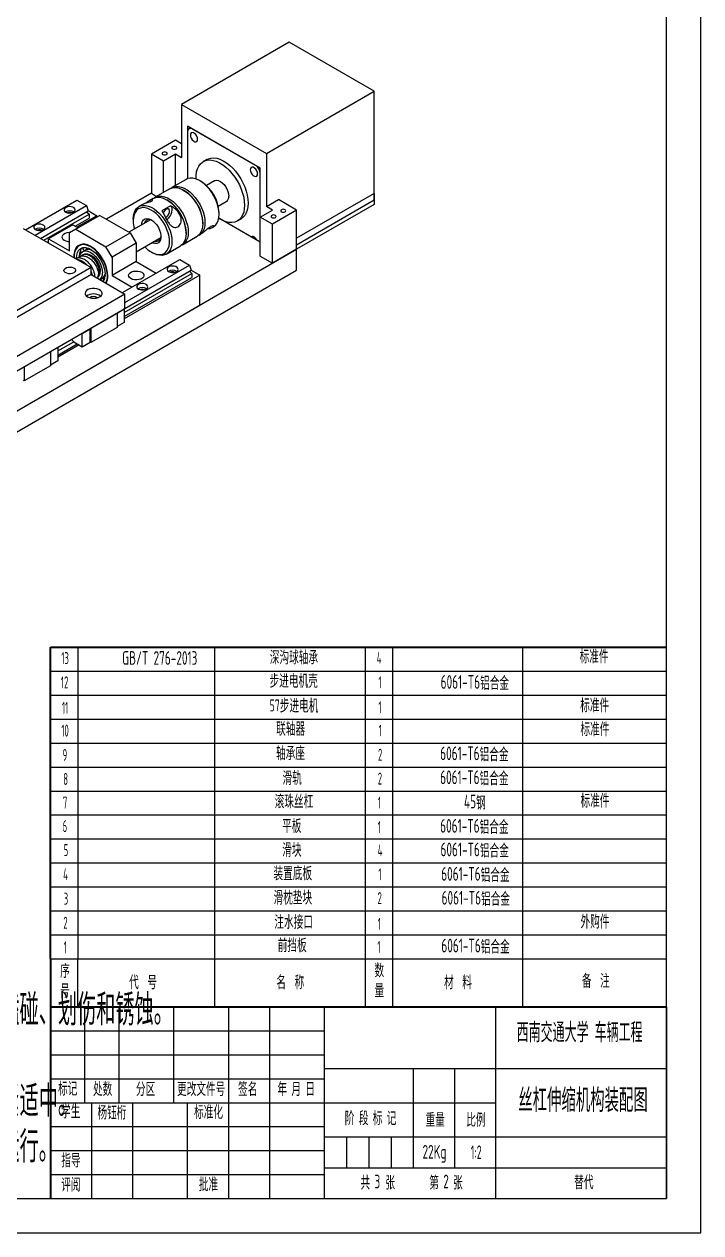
# Model space of a CAD drawing. Header units: millimetres. Extents: x 0 to 2384, y 0 to 647.
# Drawn here: x 643.3 to 841, y 0 to 352.9 of the extents above; entities that cross this region are included whole.
import ezdxf

# ---------------------------------------------------------------- set-up
doc = ezdxf.new("R2010")
doc.units = ezdxf.units.MM
for name, color, linetype in [('10', 7, 'Continuous'), ('5', 7, 'Continuous'), ('9', 7, 'Continuous'), ('SLD-0', 7, 'Continuous')]:
    doc.layers.add(name, color=color, linetype=linetype)
doc.styles.add('SLDTEXTSTYLE0', font='TXT', dxfattribs={"width": 0.7, "bigfont": 'bigfont'})
doc.styles.add('SLDTEXTSTYLE1', font='TXT', dxfattribs={"width": 0.633333, "bigfont": 'bigfont'})
doc.styles.add('SLDTEXTSTYLE2', font='TXT', dxfattribs={"width": 0.7})
doc.styles.add('SLDTEXTSTYLE3', font='TXT', dxfattribs={"width": 0.616667})

# ---------------------------------------------------------------- blocks, each defined once
blk = doc.blocks.new('SW_NOTE_0')
at = {"layer": '10', "color": 0, "insert": (0, -17.75), "char_height": 8, "width": 278.8511, "attachment_point": 1, "style": 'SLDTEXTSTYLE0'}
blk.add_mtext('{\\fHYSWLongFangSong|b0|i0|c134|p2;技术要求\\P1.装配前应清理各零部件表面毛刺、铁屑及油污，各配合面不得有磕碰、划伤和锈蚀。\\P2.运动部位加注锂基润滑脂，长期使用定期维护保养。\\P3.滑轨与滑块装配后应运动灵活，导轨平行度应满足要求，滑块预紧适中。\\P4.装配完成后应进行空载伸缩试验，机构应能在全行程范围内平稳运行。}', dxfattribs=at)
blk = doc.blocks.new('SW_TABLEANNOTATION_0')
at = {"lineweight": 40}
for p, q in [((197.81, 0.55), (197.81, 7.55)), ((197.81, 7.55), (377.81, 7.55)), ((335.81, 7.55), (345.81, 7.55)), ((197.81, -6.45), (197.81, 0.55)), ((197.81, -13.45), (197.81, -6.45)), ((197.81, -20.45), (197.81, -13.45)), ((197.81, -27.45), (197.81, -20.45)), ((197.81, -34.45), (197.81, -27.45)), ((197.81, -41.45), (197.81, -34.45)), ((197.81, -48.45), (197.81, -41.45)), ((197.81, -55.45), (197.81, -48.45)), ((197.81, -62.45), (197.81, -55.45)), ((197.81, -69.45), (197.81, -62.45)), ((197.81, -76.45), (197.81, -69.45)), ((197.81, -83.45), (197.81, -76.45)), ((197.81, -83.45), (197.81, -97.45))]:
    blk.add_line(p, q, dxfattribs=at)
for p, q in [((205.81, 7.55), (205.81, 0.55)), ((245.81, 0.55), (245.81, 7.55)), ((289.81, 0.55), (289.81, 7.55)), ((297.81, 0.55), (297.81, 7.55)), ((335.81, 0.55), (335.81, 7.55)), ((377.81, 0.55), (377.81, 7.55)), ((197.81, 0.55), (377.81, 0.55)), ((205.81, 0.55), (205.81, -6.45)), ((245.81, -6.45), (245.81, 0.55)), ((289.81, -6.45), (289.81, 0.55)), ((297.81, -6.45), (297.81, 0.55)), ((335.81, -6.45), (335.81, 0.55)), ((335.81, 0.55), (345.81, 0.55)), ((377.81, -6.45), (377.81, 0.55)), ((197.81, -6.45), (377.81, -6.45)), ((205.81, -6.45), (205.81, -13.45)), ((245.81, -13.45), (245.81, -6.45)), ((289.81, -13.45), (289.81, -6.45)), ((297.81, -13.45), (297.81, -6.45)), ((335.81, -13.45), (335.81, -6.45)), ((335.81, -6.45), (345.81, -6.45)), ((377.81, -13.45), (377.81, -6.45)), ((197.81, -13.45), (377.81, -13.45)), ((205.81, -13.45), (205.81, -20.45)), ((245.81, -20.45), (245.81, -13.45)), ((289.81, -20.45), (289.81, -13.45)), ((297.81, -20.45), (297.81, -13.45)), ((335.81, -20.45), (335.81, -13.45)), ((335.81, -13.45), (345.81, -13.45)), ((377.81, -20.45), (377.81, -13.45)), ((197.81, -20.45), (377.81, -20.45)), ((205.81, -20.45), (205.81, -27.45)), ((245.81, -27.45), (245.81, -20.45)), ((289.81, -27.45), (289.81, -20.45)), ((297.81, -27.45), (297.81, -20.45)), ((335.81, -27.45), (335.81, -20.45)), ((335.81, -20.45), (345.81, -20.45)), ((377.81, -27.45), (377.81, -20.45)), ((197.81, -27.45), (377.81, -27.45)), ((205.81, -27.45), (205.81, -34.45)), ((245.81, -34.45), (245.81, -27.45)), ((289.81, -34.45), (289.81, -27.45)), ((297.81, -34.45), (297.81, -27.45)), ((335.81, -34.45), (335.81, -27.45)), ((335.81, -27.45), (345.81, -27.45)), ((377.81, -34.45), (377.81, -27.45)), ((197.81, -34.45), (377.81, -34.45)), ((205.81, -34.45), (205.81, -41.45)), ((245.81, -41.45), (245.81, -34.45)), ((289.81, -41.45), (289.81, -34.45)), ((297.81, -41.45), (297.81, -34.45)), ((335.81, -41.45), (335.81, -34.45)), ((335.81, -34.45), (345.81, -34.45)), ((377.81, -41.45), (377.81, -34.45)), ((197.81, -41.45), (377.81, -41.45)), ((205.81, -41.45), (205.81, -48.45)), ((245.81, -48.45), (245.81, -41.45)), ((289.81, -48.45), (289.81, -41.45)), ((297.81, -48.45), (297.81, -41.45)), ((335.81, -48.45), (335.81, -41.45)), ((335.81, -41.45), (345.81, -41.45)), ((377.81, -48.45), (377.81, -41.45)), ((197.81, -48.45), (377.81, -48.45)), ((205.81, -48.45), (205.81, -55.45)), ((245.81, -55.45), (245.81, -48.45)), ((289.81, -55.45), (289.81, -48.45)), ((297.81, -55.45), (297.81, -48.45)), ((335.81, -55.45), (335.81, -48.45)), ((335.81, -48.45), (345.81, -48.45)), ((377.81, -55.45), (377.81, -48.45)), ((197.81, -55.45), (377.81, -55.45)), ((205.81, -55.45), (205.81, -62.45)), ((245.81, -62.45), (245.81, -55.45)), ((289.81, -62.45), (289.81, -55.45)), ((297.81, -62.45), (297.81, -55.45)), ((335.81, -62.45), (335.81, -55.45)), ((335.81, -55.45), (345.81, -55.45)), ((377.81, -62.45), (377.81, -55.45)), ((197.81, -62.45), (377.81, -62.45)), ((205.81, -62.45), (205.81, -69.45)), ((245.81, -69.45), (245.81, -62.45)), ((289.81, -69.45), (289.81, -62.45)), ((297.81, -69.45), (297.81, -62.45)), ((335.81, -69.45), (335.81, -62.45)), ((335.81, -62.45), (345.81, -62.45)), ((377.81, -69.45), (377.81, -62.45)), ((197.81, -69.45), (377.81, -69.45)), ((205.81, -69.45), (205.81, -76.45)), ((245.81, -76.45), (245.81, -69.45)), ((289.81, -76.45), (289.81, -69.45)), ((297.81, -76.45), (297.81, -69.45)), ((335.81, -76.45), (335.81, -69.45)), ((335.81, -69.45), (345.81, -69.45)), ((377.81, -76.45), (377.81, -69.45)), ((197.81, -76.45), (377.81, -76.45)), ((205.81, -76.45), (205.81, -83.45)), ((245.81, -83.45), (245.81, -76.45)), ((289.81, -83.45), (289.81, -76.45)), ((297.81, -83.45), (297.81, -76.45)), ((335.81, -83.45), (335.81, -76.45)), ((335.81, -76.45), (345.81, -76.45)), ((377.81, -83.45), (377.81, -76.45)), ((205.81, -97.45), (205.81, -83.45)), ((245.81, -97.45), (245.81, -83.45)), ((289.81, -97.45), (289.81, -83.45)), ((297.81, -97.45), (297.81, -83.45)), ((335.81, -97.45), (335.81, -83.45)), ((335.81, -83.45), (345.81, -83.45)), ((377.81, -97.45), (377.81, -83.45)), ((335.81, -97.45), (335.81, -90.45)), ((197.81, -97.45), (205.81, -97.45)), ((205.81, -97.45), (245.81, -97.45)), ((245.81, -97.45), (289.81, -97.45)), ((289.81, -97.45), (297.81, -97.45)), ((297.81, -97.45), (335.81, -97.45)), ((335.81, -97.45), (357.81, -97.45)), ((357.81, -97.45), (377.81, -97.45))]:
    blk.add_line(p, q)
at = {"layer": '10', "color": 0, "lineweight": 40}
for p, q in [((197.81, 7.55), (223.63, 7.55)), ((223.63, 7.55), (304.79, 7.55)), ((304.79, 7.55), (335.81, 7.55)), ((345.81, 7.55), (352.2, 7.55))]:
    blk.add_line(p, q, dxfattribs=at)
at = {"layer": '10', "color": 0}
for p, q in [((352.2, 7.55), (377.81, 7.55)), ((197.81, 0.55), (223.63, 0.55)), ((223.63, 0.55), (304.79, 0.55)), ((304.79, 0.55), (335.81, 0.55)), ((345.81, 0.55), (352.2, 0.55)), ((352.2, 0.55), (377.81, 0.55)), ((197.81, -6.45), (223.63, -6.45)), ((223.63, -6.45), (304.79, -6.45)), ((304.79, -6.45), (335.81, -6.45)), ((345.81, -6.45), (352.2, -6.45)), ((352.2, -6.45), (377.81, -6.45)), ((197.81, -13.45), (223.63, -13.45)), ((223.63, -13.45), (304.79, -13.45)), ((304.79, -13.45), (335.81, -13.45)), ((345.81, -13.45), (352.2, -13.45)), ((352.2, -13.45), (377.81, -13.45)), ((197.81, -20.45), (223.63, -20.45)), ((223.63, -20.45), (304.79, -20.45)), ((304.79, -20.45), (335.81, -20.45)), ((345.81, -20.45), (352.2, -20.45)), ((352.2, -20.45), (377.81, -20.45)), ((197.81, -27.45), (223.63, -27.45)), ((223.63, -27.45), (304.79, -27.45)), ((304.79, -27.45), (335.81, -27.45)), ((345.81, -27.45), (352.2, -27.45)), ((352.2, -27.45), (377.81, -27.45)), ((197.81, -34.45), (223.63, -34.45)), ((223.63, -34.45), (304.79, -34.45)), ((304.79, -34.45), (335.81, -34.45)), ((345.81, -34.45), (352.2, -34.45)), ((352.2, -34.45), (377.81, -34.45)), ((197.81, -41.45), (223.63, -41.45)), ((223.63, -41.45), (304.79, -41.45)), ((304.79, -41.45), (335.81, -41.45)), ((345.81, -41.45), (352.2, -41.45)), ((352.2, -41.45), (377.81, -41.45)), ((197.81, -48.45), (223.63, -48.45)), ((223.63, -48.45), (304.79, -48.45)), ((304.79, -48.45), (335.81, -48.45)), ((345.81, -48.45), (352.2, -48.45)), ((352.2, -48.45), (377.81, -48.45)), ((197.81, -55.45), (223.63, -55.45)), ((223.63, -55.45), (304.79, -55.45)), ((304.79, -55.45), (335.81, -55.45)), ((345.81, -55.45), (352.2, -55.45)), ((352.2, -55.45), (377.81, -55.45)), ((197.81, -62.45), (223.63, -62.45)), ((223.63, -62.45), (304.79, -62.45)), ((304.79, -62.45), (335.81, -62.45)), ((345.81, -62.45), (352.2, -62.45)), ((352.2, -62.45), (377.81, -62.45)), ((197.81, -69.45), (223.63, -69.45)), ((223.63, -69.45), (304.79, -69.45)), ((304.79, -69.45), (335.81, -69.45)), ((345.81, -69.45), (352.2, -69.45)), ((352.2, -69.45), (377.81, -69.45)), ((197.81, -76.45), (223.63, -76.45)), ((223.63, -76.45), (304.79, -76.45)), ((304.79, -76.45), (335.81, -76.45)), ((345.81, -76.45), (352.2, -76.45)), ((352.2, -76.45), (377.81, -76.45)), ((197.81, -83.45), (223.63, -83.45)), ((223.63, -83.45), (304.79, -83.45)), ((304.79, -83.45), (335.81, -83.45)), ((345.81, -83.45), (352.2, -83.45)), ((352.2, -83.45), (377.81, -83.45))]:
    blk.add_line(p, q, dxfattribs=at)
at = {"layer": '10', "color": 0, "char_height": 3.5, "attachment_point": 1}
for s, insert, style in [('{\\fHYSWLongFangSong|b0|i0|c134|p2;标准件}', (352.4, 6.66), 'SLDTEXTSTYLE0'), ('{\\Fgbenor|c134;13}', (200.99, 6.1), 'SLDTEXTSTYLE3'), ('\\pxi-2,l3,t3;{\\Fgbenor|c134;\\H1.14286x;GB/T 276-2013}', (215.27, 6.39), 'SLDTEXTSTYLE0'), ('{\\fHYSWLongFangSong|b0|i0|c134|p2;深沟球轴承}', (261.9, 6.38), 'SLDTEXTSTYLE2'), ('{\\fHYSWLongFangSong|b0|i0|c134|p2;步进电机壳}', (261.83, -0.47), 'SLDTEXTSTYLE0'), ('{\\Fgbenor|c134;12}', (200.88, -0.98), 'SLDTEXTSTYLE3'), ('{\\Fgbenor|c134;1}', (293.64, -0.97), 'SLDTEXTSTYLE3'), ('\\pxi-2,l3,t3;{\\Fgbenor|c134;\\H1.14286x;6061-T6\\fHYSWLongFangSong|b0|i0|c134|p2;\\H0.875x;铝合金}', (308.31, -0.61), 'SLDTEXTSTYLE0'), ('{\\Fgbenor|c134;11}', (201.18, -8.44), 'SLDTEXTSTYLE3'), ('{\\Fgbenor|c134;57\\fHYSWLongFangSong|b0|i0|c134|p2;步进电机}', (261.83, -7.72), 'SLDTEXTSTYLE0'), ('{\\Fgbenor|c134;1}', (293.63, -8.26), 'SLDTEXTSTYLE3'), ('{\\fHYSWLongFangSong|b0|i0|c134|p2;标准件}', (352.57, -7.58), 'SLDTEXTSTYLE0'), ('{\\fHYSWLongFangSong|b0|i0|c134|p2;联轴器}', (263.76, -14.45), 'SLDTEXTSTYLE0'), ('{\\fHYSWLongFangSong|b0|i0|c134|p2;标准件}', (352.65, -14.56), 'SLDTEXTSTYLE0'), ('{\\Fgbenor|c134;10}', (201, -15.07), 'SLDTEXTSTYLE3'), ('{\\Fgbenor|c134;1}', (293.69, -15.04), 'SLDTEXTSTYLE3'), ('{\\fHYSWLongFangSong|b0|i0|c134|p2;轴承座}', (263.72, -21.58), 'SLDTEXTSTYLE0'), ('{\\Fgbenor|c134;9}', (201.36, -22.17), 'SLDTEXTSTYLE3'), ('\\pxi-2,l3,t3;{\\Fgbenor|c134;\\H1.14286x;6061-T6\\fHYSWLongFangSong|b0|i0|c134|p2;\\H0.875x;铝合金}', (308.17, -21.45), 'SLDTEXTSTYLE0'), ('{\\fHYSWLongFangSong|b0|i0|c134|p2;滑轨}', (265.61, -28.83), 'SLDTEXTSTYLE0'), ('{\\Fgbenor|c134;2}', (293.43, -29.06), 'SLDTEXTSTYLE3'), ('\\pxi-2,l3,t3;{\\Fgbenor|c134;\\H1.14286x;6061-T6\\fHYSWLongFangSong|b0|i0|c134|p2;\\H0.875x;铝合金}', (308.16, -28.45), 'SLDTEXTSTYLE0'), ('{\\fHYSWLongFangSong|b0|i0|c134|p2;滚珠丝杠}', (263.33, -35.68), 'SLDTEXTSTYLE0'), ('{\\fHYSWLongFangSong|b0|i0|c134|p2;标准件}', (352.67, -35.43), 'SLDTEXTSTYLE0'), ('{\\Fgbenor|c134;7}', (201.47, -36.09), 'SLDTEXTSTYLE3'), ('\\pxi-2,l3,t3;{\\Fgbenor|c134;\\H1.14286x;45\\fHYSWLongFangSong|b0|i0|c134|p2;\\H0.875x;钢}', (315.12, -35.52), 'SLDTEXTSTYLE0'), ('{\\fHYSWLongFangSong|b0|i0|c134|p2;平板}', (265.5, -42.8), 'SLDTEXTSTYLE0'), ('{\\Fgbenor|c134;6}', (201.37, -42.94), 'SLDTEXTSTYLE3'), ('{\\Fgbenor|c134;1}', (293.41, -43.28), 'SLDTEXTSTYLE3'), ('\\pxi-2,l3,t3;{\\Fgbenor|c134;\\H1.14286x;6061-T6\\fHYSWLongFangSong|b0|i0|c134|p2;\\H0.875x;铝合金}', (308.17, -42.62), 'SLDTEXTSTYLE0'), ('{\\fHYSWLongFangSong|b0|i0|c134|p2;滑块}', (265.54, -49.8), 'SLDTEXTSTYLE0'), ('{\\Fgbenor|c134;5}', (201.68, -49.96), 'SLDTEXTSTYLE3'), ('{\\Fgbenor|c134;4}', (293.42, -50.03), 'SLDTEXTSTYLE3'), ('\\pxi-2,l3,t3;{\\Fgbenor|c134;\\H1.14286x;6061-T6\\fHYSWLongFangSong|b0|i0|c134|p2;\\H0.875x;铝合金}', (308.26, -49.52), 'SLDTEXTSTYLE0'), ('{\\fHYSWLongFangSong|b0|i0|c134|p2;装置底板}', (262.99, -56.66), 'SLDTEXTSTYLE0'), ('{\\Fgbenor|c134;4}', (201.55, -56.97), 'SLDTEXTSTYLE3'), ('{\\Fgbenor|c134;1}', (293.59, -57.02), 'SLDTEXTSTYLE3'), ('\\pxi-2,l3,t3;{\\Fgbenor|c134;\\H1.14286x;6061-T6\\fHYSWLongFangSong|b0|i0|c134|p2;\\H0.875x;铝合金}', (308.47, -56.64), 'SLDTEXTSTYLE0'), ('{\\fHYSWLongFangSong|b0|i0|c134|p2;滑枕垫块}', (263.01, -63.73), 'SLDTEXTSTYLE0'), ('{\\Fgbenor|c134;3}', (201.71, -64.14), 'SLDTEXTSTYLE3'), ('\\pxi-2,l3,t3;{\\Fgbenor|c134;\\H1.14286x;6061-T6\\fHYSWLongFangSong|b0|i0|c134|p2;\\H0.875x;铝合金}', (308.58, -63.62), 'SLDTEXTSTYLE0'), ('{\\fHYSWLongFangSong|b0|i0|c134|p2;注水接口}', (263.24, -70.85), 'SLDTEXTSTYLE0'), ('{\\fHYSWLongFangSong|b0|i0|c134|p2;外购件}', (352.67, -70.73), 'SLDTEXTSTYLE0'), ('{\\Fgbenor|c134;2}', (201.59, -71.18), 'SLDTEXTSTYLE3'), ('{\\fHYSWLongFangSong|b0|i0|c134|p2;前挡板}', (264.21, -77.64), 'SLDTEXTSTYLE0'), ('\\pxi-2,l3,t3;{\\Fgbenor|c134;\\H1.14286x;6061-T6\\fHYSWLongFangSong|b0|i0|c134|p2;\\H0.875x;铝合金}', (308.51, -77.57), 'SLDTEXTSTYLE0'), ('{\\Fgbenor|c134;1}', (201.69, -78.36), 'SLDTEXTSTYLE3'), ('{\\fHYSWLongFangSong|b0|i0|c134|p2;序\\P号}', (200.67, -85.13), 'SLDTEXTSTYLE0'), ('{\\fHYSWLongFangSong|b0|i0|c134|p2;数\\P量}', (292.48, -85), 'SLDTEXTSTYLE0'), ('{\\fHYSWLongFangSong|b0|i0|c134|p2;代  号}', (220.81, -88.45), 'SLDTEXTSTYLE0'), ('{\\fHYSWLongFangSong|b0|i0|c134|p2;名  称}', (263.81, -88.45), 'SLDTEXTSTYLE0'), ('{\\fHYSWLongFangSong|b0|i0|c134|p2;材  料}', (312.81, -88.45), 'SLDTEXTSTYLE0'), ('{\\fHYSWLongFangSong|b0|i0|c134|p2;备  注}', (353.06, -88.05), 'SLDTEXTSTYLE0')]:
    blk.add_mtext(s, dxfattribs=dict(at, insert=insert, style=style))
at = {"layer": '10', "color": 0, "char_height": 3.5, "attachment_point": 1, "style": 'SLDTEXTSTYLE3'}
for s, insert, width in [('{\\Fgbenor|c134;4}', (293.13, 6.17), 1.6333), ('{\\Fgbenor|c134;2}', (293.51, -22.13), 0.3597), ('{\\Fgbenor|c134;8}', (201.57, -29.19), 1.6333), ('{\\Fgbenor|c134;1}', (293.47, -36.09), 0.8167), ('{\\Fgbenor|c134;2}', (293.37, -63.97), 1.0401), ('{\\Fgbenor|c134;1}', (293.42, -71.52), 1.9221), ('{\\Fgbenor|c134;1}', (293.31, -78.26), 0.8993)]:
    blk.add_mtext(s, dxfattribs=dict(at, insert=insert, width=width))

msp = doc.modelspace()

# ---------------------------------------------------------------- linework, layer by layer
at = {"color": 7, "linetype": 'Continuous', "lineweight": 30}
for p, q in [((720.7965, 347.5966), (689.3303, 329.4315)), ((745.5453, 333.3094), (720.7965, 347.5966)), ((714.079, 315.1444), (745.5453, 333.3094)), ((745.5453, 301.4643), (745.5453, 333.3094)), ((689.3303, 329.4315), (689.3303, 313.9172)), ((689.3303, 329.4315), (714.079, 315.1444)), ((712.3113, 310.8573), (691.0981, 323.1035)), ((691.0981, 323.1035), (691.0981, 307.7906)), ((691.0981, 321.4704), (691.0981, 307.7906)), ((691.9266, 322.6252), (691.5124, 322.3861)), ((710.8971, 311.6738), (692.5123, 322.2871)), ((687.5625, 319.0198), (680.4915, 314.9377)), ((689.3303, 317.9993), (687.5625, 319.0198)), ((684.027, 312.8967), (680.4915, 314.9377)), ((680.4915, 314.9377), (680.4915, 303.5062)), ((687.5625, 314.9377), (684.027, 312.8967)), ((687.5625, 305.8056), (687.5625, 314.9377)), ((689.3303, 313.9172), (687.5625, 314.9377)), ((714.079, 315.1444), (714.079, 299.6301)), ((684.027, 303.7645), (684.027, 312.8967)), ((696.7051, 313.3928), (695.6444, 312.7805)), ((712.3113, 296.5685), (712.3113, 310.8573)), ((690.6339, 307.5786), (686.4917, 305.1874)), ((694.988, 306.9779), (694.6345, 307.1821)), ((698.8941, 307.1512), (696.5542, 305.8003)), ((712.3113, 296.5685), (712.3113, 309.2243)), ((680.4915, 303.5062), (667.4125, 295.9558)), ((680.4915, 303.5062), (682.0354, 302.6148)), ((685.8751, 304.8315), (681.6041, 302.3658)), ((690.1839, 304.2569), (689.8757, 304.4349)), ((745.5453, 303.5057), (722.9179, 290.4432)), ((745.5453, 303.5057), (745.5453, 300.2395)), ((643.7365, 292.8759), (658.7479, 301.5418)), ((658.7479, 301.5418), (661.5764, 299.909)), ((678.1082, 300.3477), (676.8453, 299.6187)), ((680.9876, 302.0099), (680.0219, 301.4525)), ((685.2964, 301.4354), (684.9882, 301.6133)), ((700.0539, 299.738), (702.3939, 301.0888)), ((714.079, 299.6301), (717.6146, 301.6711)), ((722.9179, 298.6096), (717.6146, 301.6711)), ((745.5453, 301.4643), (722.9179, 288.4018)), ((745.5453, 300.2395), (722.9179, 287.177)), ((646.5649, 291.2431), (661.5764, 299.909)), ((648.0853, 290.3653), (662.036, 298.4189)), ((649.0401, 289.8142), (662.2835, 297.4594)), ((665.4654, 297.0798), (658.3944, 292.9978)), ((664.5816, 296.9763), (658.7481, 293.6088)), ((661.5675, 298.1484), (662.2835, 297.4594)), ((661.5764, 299.909), (662.036, 298.4189)), ((662.0258, 298.4517), (664.5816, 296.9763)), ((662.2835, 297.4594), (662.2835, 296.262)), ((664.5816, 296.5695), (664.5816, 296.9763)), ((665.4654, 297.0798), (674.3043, 291.9772)), ((686.09, 299.8823), (683.5762, 298.4311)), ((700.2904, 297.3846), (700.2904, 297.7928)), ((712.3113, 296.5685), (715.8468, 298.6096)), ((715.8468, 294.5275), (712.3113, 296.5685)), ((712.3113, 285.137), (712.3113, 296.5685)), ((715.8468, 298.6096), (714.079, 299.6301)), ((722.9179, 298.6096), (715.8468, 294.5275)), ((722.9179, 287.178), (722.9179, 298.6096)), ((643.0675, 293.2621), (662.8665, 281.8323)), ((657.5105, 294.3232), (650.4394, 290.2412)), ((658.3944, 292.9978), (656.6266, 291.9769)), ((657.5105, 294.3232), (659.1004, 293.4054)), ((658.2178, 293.9149), (662.2835, 296.262)), ((658.3944, 292.9978), (667.2332, 287.8952)), ((680.2466, 295.8088), (673.9568, 292.1778)), ((675.1882, 295.9559), (675.1882, 295.5477)), ((695.5317, 294.6374), (695.5317, 294.9933)), ((698.3729, 293.5716), (698.6333, 293.7219)), ((712.3113, 289.219), (700.1899, 296.2165)), ((705.6436, 295.4595), (706.7043, 296.0718)), ((715.8468, 283.096), (715.8468, 294.5275)), ((650.0772, 289.2154), (650.4394, 289.4245)), ((650.4394, 289.0064), (650.4394, 290.2412)), ((650.4394, 290.2412), (656.6266, 286.6694)), ((656.6266, 286.6694), (656.6266, 291.9769)), ((667.2332, 287.8952), (674.3043, 291.9772)), ((674.3043, 291.9772), (676.072, 288.9154)), ((676.072, 286.4709), (683.2464, 290.6125)), ((689.6035, 288.5091), (693.8745, 290.9747)), ((690.6441, 291.8159), (690.6441, 292.1718)), ((694.491, 291.3306), (694.8786, 291.5543)), ((549.6767, 187.168), (722.9179, 287.178)), ((659.8237, 286.958), (659.7701, 286.8478)), ((661.2113, 286.9369), (660.3973, 286.467)), ((661.9483, 287.1577), (662.0544, 287.1628)), ((662.497, 287.1281), (662.6556, 287.2001)), ((669.001, 284.8333), (667.2332, 287.8952)), ((676.072, 288.9154), (669.001, 284.8333)), ((676.072, 288.9154), (676.072, 283.6079)), ((680.4906, 286.3626), (680.8441, 286.1585)), ((684.8447, 285.7619), (688.9869, 288.1532)), ((722.9179, 287.178), (715.8468, 283.096)), ((722.9179, 281.0539), (722.9179, 287.178)), ((659.5247, 285.001), (658.4644, 284.3889)), ((659.4532, 285.4854), (659.5168, 285.2241)), ((659.4644, 285.6302), (659.4533, 285.4829)), ((660.4604, 285.5412), (660.232, 285.4093)), ((660.9692, 285.7132), (661.2079, 285.797)), ((662.5451, 285.59), (662.2833, 285.4389)), ((662.8142, 285.1387), (662.4607, 285.3429)), ((669.001, 284.8333), (669.001, 279.5258)), ((676.072, 283.6079), (669.001, 279.5258)), ((672.0204, 274.5065), (688.8, 284.1931)), ((672.766, 271.6713), (691.6284, 282.5603)), ((676.072, 283.6079), (681.9291, 280.2267)), ((688.8, 284.1931), (691.6284, 282.5603)), ((691.6284, 282.5603), (692.088, 281.0702)), ((712.3113, 285.137), (715.8468, 283.096)), ((662.8665, 281.8323), (541.9615, 212.0354)), ((662.8665, 279.791), (541.9615, 209.994)), ((549.6767, 181.0439), (722.9179, 281.0539)), ((631.1528, 261.483), (662.8665, 279.791)), ((662.8665, 279.791), (662.8665, 281.8323)), ((662.8665, 279.791), (672.766, 274.0761)), ((664.6612, 278.755), (664.8324, 278.9287)), ((664.8324, 278.9287), (664.7224, 278.8652)), ((665.2001, 280.1946), (665.5448, 280.3937)), ((665.2887, 280.7869), (665.2887, 280.8524)), ((666.5215, 278.9805), (666.4555, 278.902)), ((666.9552, 279.929), (666.9255, 279.811)), ((669.001, 279.5258), (674.858, 276.1446)), ((672.5892, 268.7115), (692.3355, 280.1108)), ((694.6336, 279.6276), (672.5892, 266.9017)), ((672.5892, 267.514), (692.3355, 278.9133)), ((672.766, 269.9158), (692.088, 281.0702)), ((691.6195, 280.7997), (692.3355, 280.1108)), ((692.0779, 281.103), (694.6336, 279.6276)), ((692.3355, 280.1108), (692.3355, 278.9133)), ((694.6336, 270.8498), (694.6336, 279.6276)), ((665.5172, 278.2608), (666.0442, 278.5651)), ((672.766, 274.0761), (641.0523, 255.7682)), ((672.766, 269.7893), (672.766, 274.0761)), ((553.2122, 189.209), (694.6336, 270.8498)), ((672.766, 269.7893), (641.0523, 251.4813)), ((670.4679, 268.4626), (662.7958, 264.0336)), ((672.5892, 269.6872), (670.4679, 268.4626)), ((670.4679, 268.4626), (670.4679, 264.3799)), ((672.5892, 269.6872), (672.5892, 265.8086)), ((672.5892, 269.6872), (672.5892, 269.6872)), ((672.5892, 265.8086), (670.4679, 264.584)), ((660.3209, 262.6049), (662.619, 263.9315)), ((660.3209, 262.6049), (660.3209, 262.6049)), ((660.3209, 258.7263), (660.3209, 262.6049)), ((662.619, 263.9315), (662.619, 263.9316)), ((662.619, 260.053), (662.619, 263.9315)), ((670.4679, 264.3799), (662.7958, 259.9509)), ((662.7958, 264.0336), (662.7958, 259.9509)), ((653.1438, 258.4616), (651.0225, 257.237)), ((653.1438, 257.4859), (657.8165, 260.1834)), ((653.1438, 256.2884), (658.8439, 259.579)), ((659.3742, 259.2728), (653.1438, 255.6761)), ((653.1438, 258.4616), (653.1438, 254.583)), ((653.1438, 258.4616), (653.1438, 258.4616)), ((657.1827, 260.7933), (657.8461, 260.155)), ((657.8461, 260.155), (660.3209, 258.7263)), ((660.3209, 258.7263), (662.619, 260.053)), ((662.7958, 259.9509), (662.619, 260.053)), ((651.0225, 257.237), (643.3504, 252.808)), ((651.0225, 257.237), (651.0225, 253.1543)), ((653.1438, 254.583), (651.0225, 253.3584)), ((651.0225, 253.1543), (643.3504, 248.7253)), ((643.3504, 252.808), (643.3504, 248.7253)), ((643.3504, 248.7253), (643.1736, 248.8274))]:
    msp.add_line(p, q, dxfattribs=at)
for p, q in [((831, 66), (831, 10)), ((737.5, 28), (737.5, 18.9824)), ((744, 28), (744, 18.9824)), ((750.5, 28), (750.5, 18.9824)), ((757, 28), (757, 18.9824)), ((769, 28), (769, 18.9824)), ((651, 10), (831, 10))]:
    msp.add_line(p, q)
at = {"color": 7, "linetype": 'Continuous', "lineweight": 30, "flags": 128}
for points in [[(691.894, 320.5), (691.958, 320.0442), (692.1422, 319.5695), (692.4243, 319.1332), (692.7705, 318.7879), (693.1388, 318.5752), (693.485, 318.5209), (693.7672, 318.6314), (693.9514, 318.8935), (694.0153, 319.2754), (693.9514, 319.7313), (693.7672, 320.206), (693.485, 320.6423), (693.1388, 320.9876), (692.7705, 321.2003), (692.4243, 321.2546), (692.1422, 321.1441), (691.958, 320.882), (691.894, 320.5)], [(684.9109, 314.8357), (685.0735, 314.9761), (685.1305, 315.1418), (685.0735, 315.3075), (684.9109, 315.448), (684.6676, 315.5418), (684.3805, 315.5748), (684.0935, 315.5418), (683.8502, 315.448), (683.6876, 315.3075), (683.6305, 315.1418), (683.6876, 314.9761), (683.8502, 314.8357), (684.0935, 314.7418), (684.3805, 314.7089), (684.6676, 314.7418), (684.9109, 314.8357)], [(687.7393, 316.4685), (687.9019, 316.609), (687.959, 316.7746), (687.9019, 316.9403), (687.7393, 317.0808), (687.496, 317.1747), (687.209, 317.2076), (686.922, 317.1747), (686.6786, 317.0808), (686.5161, 316.9403), (686.459, 316.7746), (686.5161, 316.609), (686.6786, 316.4685), (686.922, 316.3746), (687.209, 316.3417), (687.496, 316.3746), (687.7393, 316.4685)], [(693.5873, 307.6739), (693.5887, 308.7383), (693.7146, 309.7467), (693.9642, 310.6546), (694.3329, 311.446), (694.8143, 312.1066), (695.3997, 312.6247), (696.0787, 312.991), (696.8392, 313.199), (697.6675, 313.245), (698.549, 313.1282), (699.4679, 312.8506), (700.4077, 312.4172), (701.3518, 311.8358), (702.2832, 311.1167), (703.1854, 310.2727), (704.0422, 309.3189), (704.8384, 308.2723), (705.5598, 307.1517), (706.1934, 305.9769), (706.728, 304.769), (707.154, 303.5495), (707.4638, 302.3403), (707.652, 301.1627), (707.7151, 300.0379), (707.7151, 300.0379)], [(696.7051, 313.3928), (697.1394, 313.6033), (697.8998, 313.8113), (698.7282, 313.8573), (699.6097, 313.7405), (700.5285, 313.4629), (701.4684, 313.0295), (702.4124, 312.4481), (703.3439, 311.729), (704.2461, 310.885), (705.1029, 309.9312), (705.8991, 308.8846), (706.6204, 307.764), (707.254, 306.5892), (707.7886, 305.3813), (708.2146, 304.1619), (708.5245, 302.9526), (708.7126, 301.775), (708.7757, 300.6503)], [(709.394, 310.3975), (709.458, 309.9417), (709.6422, 309.467), (709.9243, 309.0306), (710.2705, 308.6853), (710.6388, 308.4727), (710.985, 308.4183), (711.2672, 308.5289), (711.4514, 308.7909), (711.5153, 309.1729), (711.4514, 309.6287), (711.2672, 310.1034), (710.985, 310.5398), (710.6388, 310.8851), (710.2705, 311.0977), (709.9243, 311.1521), (709.6422, 311.0416), (709.458, 310.7795), (709.394, 310.3975)], [(700.2904, 297.3846), (700.2273, 298.3947), (700.0391, 299.4551), (699.7302, 300.5423), (699.3075, 301.6319), (698.7804, 302.6995), (698.1606, 303.7213), (697.462, 304.6746), (696.7003, 305.538), (695.8924, 306.2921), (695.0563, 306.9203), (694.2109, 307.4084), (693.3748, 307.7455), (692.5669, 307.9241), (691.8052, 307.9402), (691.1066, 307.7935), (690.6339, 307.5786)], [(698.8941, 307.1512), (699.1009, 307.2452), (699.5702, 307.3148), (700.0933, 307.2241), (700.644, 306.9779), (701.1947, 306.5883), (701.7178, 306.075), (702.1871, 305.4636), (702.5789, 304.7848), (702.8738, 304.0728), (703.0568, 303.363), (703.1189, 302.6913)], [(685.8751, 304.8315), (686.3478, 305.0463), (687.0464, 305.1931), (687.8081, 305.1769), (688.6161, 304.9983), (689.4521, 304.6612), (690.2976, 304.1731), (691.1336, 303.5449), (691.9415, 302.7908), (692.7032, 301.9274), (693.4018, 300.9742), (694.0216, 299.9523), (694.5487, 298.8847), (694.9715, 297.7951), (695.2804, 296.708), (695.4685, 295.6475), (695.5317, 294.6374)], [(686.1953, 304.9888), (686.3446, 305.096), (686.9643, 305.4022), (687.6629, 305.549), (688.4247, 305.5328), (689.2326, 305.3542), (690.0686, 305.0171), (690.9141, 304.529), (691.7501, 303.9009), (692.558, 303.1467), (693.3198, 302.2833), (694.0183, 301.3301), (694.6381, 300.3082), (695.1652, 299.2406), (695.588, 298.151), (695.8969, 297.0639), (696.085, 296.0034), (696.1482, 294.9933)], [(675.1882, 295.9559), (675.2513, 296.893), (675.4395, 297.7363), (675.7484, 298.4668), (676.1711, 299.0683), (676.6982, 299.5273), (677.318, 299.8335), (678.0166, 299.9803), (678.7783, 299.9641), (679.5862, 299.7855), (680.4223, 299.4484), (681.2678, 298.9603), (682.1038, 298.3322), (682.9117, 297.578), (683.6734, 296.7146), (684.372, 295.7614), (684.9918, 294.7395), (685.5189, 293.6719), (685.9417, 292.5823), (686.2505, 291.4952), (686.4387, 290.4347), (686.5019, 289.4246), (686.4387, 288.4875), (686.2505, 287.6443), (685.9417, 286.9138), (685.5189, 286.3123), (684.9918, 285.8533), (684.372, 285.547), (683.6734, 285.4003), (682.9117, 285.4164), (682.1038, 285.5951), (681.2678, 285.9322), (680.8441, 286.1585)], [(680.9876, 302.0099), (681.4603, 302.2248), (682.1588, 302.3715), (682.9206, 302.3554), (683.7285, 302.1768), (684.5645, 301.8397), (685.41, 301.3516), (686.246, 300.7234), (687.054, 299.9693), (687.8157, 299.1059), (688.5143, 298.1526), (689.134, 297.1308), (689.6612, 296.0632), (690.0839, 294.9736), (690.3928, 293.8864), (690.5809, 292.826), (690.6441, 291.8159)], [(681.3077, 302.1673), (681.457, 302.2744), (682.0768, 302.5807), (682.7754, 302.7274), (683.5371, 302.7113), (684.345, 302.5327), (685.1811, 302.1956), (686.0265, 301.7075), (686.8626, 301.0793), (687.6705, 300.3252), (688.4322, 299.4618), (689.1308, 298.5085), (689.7506, 297.4867), (690.2777, 296.4191), (690.7004, 295.3295), (691.0093, 294.2423), (691.1975, 293.1819), (691.2606, 292.1718)], [(707.7151, 300.0379), (707.652, 298.986), (707.4638, 298.0257), (707.154, 297.1742), (706.728, 296.4466), (706.1934, 295.8559), (705.5598, 295.4127), (704.8384, 295.1249), (704.0422, 294.9976), (703.1854, 295.0331), (702.2832, 295.2307), (701.3518, 295.587), (700.4077, 296.0955), (700.1927, 296.2318)], [(708.7757, 300.6503), (708.7126, 299.5983), (708.5245, 298.638), (708.2146, 297.7865), (707.7886, 297.0589), (707.254, 296.4682), (706.7043, 296.0718)], [(655.4776, 298.0211), (655.9129, 297.8416), (656.4256, 297.7535), (656.9601, 297.7663), (657.4584, 297.8785), (657.8666, 298.0781), (658.1404, 298.3434), (658.2502, 298.6456), (658.1841, 298.9521), (657.9491, 299.2295), (657.5709, 299.4479), (657.0903, 299.5835), (656.5595, 299.6217), (656.0359, 299.5583), (655.5764, 299.4002), (655.2306, 299.1646), (655.0362, 298.8769), (655.0141, 298.5684), (655.1667, 298.2724), (655.4776, 298.0211)], [(678.5541, 287.9038), (678.6989, 287.7574), (679.4818, 287.057), (680.2883, 286.4839), (681.0997, 286.0514), (681.8967, 285.7698), (682.6609, 285.6456), (683.3742, 285.6817), (684.0199, 285.8773), (684.5829, 286.2279), (685.05, 286.7251), (685.4103, 287.3573), (685.6553, 288.1098), (685.7792, 288.9648), (685.7792, 289.9024), (685.6553, 290.9006), (685.4103, 291.9359), (685.05, 292.9841), (684.5829, 294.0206), (684.0199, 295.0212), (683.3742, 295.9623), (682.6609, 296.822), (681.8967, 297.5801), (681.0997, 298.2187), (680.2883, 298.723), (679.4818, 299.0811), (678.6989, 299.2846), (677.958, 299.3288), (677.2765, 299.2126), (676.6703, 298.9387), (676.1537, 298.5136), (675.7388, 297.9472), (675.4353, 297.2528), (675.2503, 296.4467), (675.1882, 295.5477), (675.1882, 295.5477)], [(684.5912, 296.4942), (684.7434, 296.5515), (685.0991, 296.795), (685.419, 297.1635), (685.6597, 297.6074), (685.7888, 298.0667), (685.7888, 298.4793), (685.6597, 298.7895), (685.419, 298.9555), (685.0991, 298.9547), (684.7434, 298.7874), (684.3997, 298.4761), (684.1145, 298.0628), (683.9565, 297.7009)], [(685.0007, 295.7859), (685.0767, 295.84), (685.5455, 296.2643), (685.9602, 296.7993), (686.2892, 297.4044), (686.5075, 298.0335), (686.5986, 298.6389), (686.5556, 299.1746), (686.3816, 299.5998), (686.09, 299.8823)], [(698.6333, 293.7219), (698.7804, 293.8133), (699.3075, 294.2723), (699.7302, 294.8738), (700.0391, 295.6043), (700.2273, 296.4475), (700.2904, 297.3846)], [(716.7307, 297.0788), (716.4874, 297.1727), (716.2004, 297.2056), (715.9133, 297.1727), (715.67, 297.0788), (715.5074, 296.9383), (715.4504, 296.7726), (715.5074, 296.607), (715.67, 296.4665), (715.9133, 296.3726), (716.2004, 296.3397), (716.4874, 296.3726), (716.7307, 296.4665), (716.8933, 296.607), (716.9504, 296.7726), (716.8933, 296.9383), (716.7307, 297.0788)], [(719.5591, 298.7116), (719.3158, 298.8055), (719.0288, 298.8384), (718.7418, 298.8055), (718.4984, 298.7116), (718.3359, 298.5712), (718.2788, 298.4055), (718.3359, 298.2398), (718.4984, 298.0993), (718.7418, 298.0055), (719.0288, 297.9725), (719.3158, 298.0055), (719.5591, 298.0993), (719.7217, 298.2398), (719.7788, 298.4055), (719.7217, 298.5712), (719.5591, 298.7116)], [(646.6387, 292.9185), (647.0741, 292.7391), (647.5868, 292.651), (648.1212, 292.6637), (648.6196, 292.776), (649.0278, 292.9756), (649.3016, 293.2408), (649.4114, 293.5431), (649.3452, 293.8495), (649.1103, 294.1269), (648.732, 294.3453), (648.2514, 294.4809), (647.7206, 294.5191), (647.1971, 294.4558), (646.7375, 294.2977), (646.3918, 294.062), (646.1974, 293.7744), (646.1753, 293.4658), (646.3279, 293.1698), (646.6387, 292.9185)], [(677.6686, 294.3206), (677.7292, 294.7829), (677.9244, 295.3395), (678.2398, 295.7626), (678.6604, 296.0326), (679.1666, 296.1367), (679.7348, 296.0701), (680.3383, 295.8359), (680.949, 295.4452), (681.5384, 294.916), (682.0787, 294.2732), (682.5449, 293.5469), (682.915, 292.771), (683.1718, 291.9817), (683.3033, 291.2161), (683.3033, 290.5098), (683.1718, 289.8959), (682.915, 289.4032), (682.5449, 289.0546), (682.0787, 288.8665), (681.5384, 288.8476), (680.949, 288.9989), (680.6684, 289.1243)], [(695.5317, 294.6374), (695.4685, 293.7003), (695.2804, 292.8571), (694.9715, 292.1266), (694.5487, 291.5251), (694.0216, 291.0661), (693.8745, 290.9747)], [(696.1482, 294.9933), (696.085, 294.0562), (695.8969, 293.213), (695.588, 292.4825), (695.1652, 291.881), (694.6381, 291.422), (694.1709, 291.1732)], [(656.7503, 292.0484), (656.4661, 292.047), (655.8403, 291.9684), (655.2782, 291.7913), (654.8254, 291.5298), (654.5185, 291.2054), (654.3823, 290.8441), (654.428, 290.4753), (654.6518, 290.1289), (655.0356, 289.833), (655.5483, 289.6114), (656.1483, 289.4822), (656.6266, 289.4525)], [(690.6441, 291.8159), (690.5809, 290.8788), (690.3928, 290.0356), (690.0839, 289.305), (689.6612, 288.7036), (689.134, 288.2446), (688.9869, 288.1532)], [(691.2606, 292.1718), (691.1975, 291.2347), (691.0093, 290.3915), (690.7004, 289.661), (690.2777, 289.0595), (689.7506, 288.6005), (689.2833, 288.3517)], [(711.3165, 289.7933), (711.2672, 289.8951), (710.985, 290.3314), (710.6388, 290.6767), (710.2705, 290.8894), (709.9243, 290.9437), (709.6422, 290.8332), (709.5928, 290.7883)], [(667.7635, 279.4236), (667.6994, 280.3775), (667.5088, 281.3807), (667.1966, 282.4072), (666.7708, 283.4304), (666.2426, 284.4239), (665.6256, 285.3619), (664.9357, 286.22), (664.1909, 286.9762), (663.4104, 287.6108), (662.6145, 288.1073), (661.8237, 288.4529), (661.0586, 288.6387), (660.3389, 288.6598), (659.6833, 288.5157), (659.1089, 288.2102), (658.6303, 287.751), (658.2601, 287.1502), (658.0079, 286.4233), (657.8801, 285.5892), (657.8773, 284.7125)], [(658.6338, 284.4908), (658.6301, 284.6963), (658.6936, 285.4985), (658.8824, 286.203), (659.1906, 286.7883), (659.6089, 287.2367), (660.1246, 287.5345), (660.7219, 287.6726), (661.3829, 287.647), (662.0873, 287.4583), (662.8138, 287.1123), (663.5403, 286.6195), (664.2447, 285.9949), (664.9056, 285.2574), (665.503, 284.4295), (666.0187, 283.5364), (666.437, 282.605), (666.7452, 281.6639), (666.9339, 280.7415), (666.9975, 279.8659)], [(659.2422, 288.1211), (659.1882, 288.0831), (658.7841, 287.7108)], [(667.6575, 279.4849), (667.5947, 280.4183), (667.4082, 281.4), (667.1027, 282.4045), (666.686, 283.4058), (666.1691, 284.378), (665.5653, 285.2959), (664.8902, 286.1356), (664.1614, 286.8756), (663.3976, 287.4966), (662.6188, 287.9824), (661.8449, 288.3207), (661.0962, 288.5024), (660.3919, 288.5231), (659.7504, 288.3821), (659.2422, 288.1211)], [(659.4573, 284.9621), (659.4618, 284.9861), (659.6563, 285.6142), (659.9721, 286.1142), (660.3971, 286.4669), (660.915, 286.6587), (661.5059, 286.6823), (662.147, 286.5368), (662.8138, 286.2277), (663.4805, 285.7669), (664.1217, 285.1722), (664.7126, 284.4664), (665.2305, 283.6766), (665.6555, 282.8332), (665.9713, 281.9686), (666.1658, 281.1159), (666.2315, 280.3081)], [(660.4426, 287.5701), (660.3802, 287.5576), (660.1839, 287.4823)], [(662.9212, 287.0487), (662.9405, 287.0339), (663.0312, 286.9753)], [(661.2079, 285.797), (661.2662, 285.8103), (661.7931, 285.8287), (662.3676, 285.6812), (662.9631, 285.3747), (663.5516, 284.9236), (664.1055, 284.3489), (664.5991, 283.6775), (665.0092, 282.9409), (665.3166, 282.1734), (665.507, 281.4109), (665.5715, 280.6891)], [(657.8576, 280.3148), (657.4022, 280.127), (656.8658, 280.0349), (656.3067, 280.0482), (655.7853, 280.1656), (655.3583, 280.3744), (655.0718, 280.652), (654.957, 280.9682), (655.0262, 281.2887), (655.272, 281.579), (655.6677, 281.8074), (656.1704, 281.9493), (656.7258, 281.9893), (657.2735, 281.923), (657.7542, 281.7576), (658.1159, 281.5111), (658.3193, 281.2101), (658.3425, 280.8873), (658.1828, 280.5777), (657.8576, 280.3148)], [(666.9676, 279.526), (666.9546, 279.5214), (666.7967, 279.4435)], [(666.9231, 279.7911), (666.9701, 279.5189), (666.9838, 279.483)], [(666.9921, 280.1143), (666.9817, 280.0561), (666.9552, 279.929)], [(674.4811, 278.6074), (674.0973, 278.9033), (673.8735, 279.2497), (673.8278, 279.6185), (673.9639, 279.9797), (674.2708, 280.3042), (674.7237, 280.5656), (675.2857, 280.7428), (675.9115, 280.8214), (676.5503, 280.795), (677.1504, 280.6658), (677.663, 280.4443), (678.0468, 280.1483), (678.2706, 279.8019), (678.3163, 279.4332), (678.1802, 279.0719), (677.8733, 278.7474), (677.4204, 278.486), (676.8583, 278.3088), (676.2326, 278.2302), (675.5938, 278.2566), (674.9937, 278.3858), (674.4811, 278.6074)], [(685.5296, 280.6724), (685.9649, 280.4929), (686.4776, 280.4048), (687.0121, 280.4176), (687.5105, 280.5298), (687.9187, 280.7294), (688.1925, 280.9947), (688.3023, 281.297), (688.2361, 281.6034), (688.0011, 281.8808), (687.6229, 282.0992), (687.1423, 282.2348), (686.6115, 282.273), (686.0879, 282.2096), (685.6284, 282.0516), (685.2827, 281.8159), (685.0882, 281.5282), (685.0661, 281.2197), (685.2188, 280.9237), (685.5296, 280.6724)], [(661.8589, 273.2903), (662.4014, 273.0529), (663.0347, 272.9087), (663.712, 272.8685), (664.3829, 272.9353), (664.9978, 273.1041), (665.5109, 273.3624), (665.8843, 273.691), (666.0903, 274.0656), (666.1135, 274.4584), (665.9524, 274.8403), (665.6187, 275.1829), (665.1372, 275.4608), (664.5438, 275.6534), (663.8823, 275.7465), (663.2019, 275.7331), (662.5529, 275.6142), (661.9836, 275.3986), (661.5362, 275.1024), (661.2438, 274.7474), (661.1281, 274.3601), (661.1977, 273.9691), (661.4475, 273.6035), (661.8589, 273.2903)], [(665.5811, 278.2977), (665.5805, 278.2931), (665.5743, 278.2278)], [(676.6908, 275.5698), (677.1261, 275.3904), (677.6388, 275.3023), (678.1733, 275.315), (678.6716, 275.4273), (679.0798, 275.6269), (679.3536, 275.8922), (679.4634, 276.1944), (679.3973, 276.5008), (679.1623, 276.7783), (678.7841, 276.9966), (678.3035, 277.1323), (677.7727, 277.1705), (677.2491, 277.1071), (676.7896, 276.949), (676.4438, 276.7134), (676.2494, 276.4257), (676.2273, 276.1171), (676.3799, 275.8212), (676.6908, 275.5698)]]:
    msp.add_lwpolyline(points, dxfattribs=at)
at = {"color": 7, "linetype": 'Continuous', "lineweight": 30}
for centre, radius, start, end in [((691.9602, 321.6102), 0.8734, 50.796715, 189.214037), ((709.2408, 309.0845), 3.0736, 2.605478, 57.394522), ((683.9895, 294.5055), 11.5525, 2.420056, 57.574567), ((688.846, 297.3091), 11.4547, 2.420056, 57.574567), ((679.1019, 291.684), 11.5525, 2.420056, 57.574567), ((701.4091, 302.4996), 1.7205, 304.915955, 6.396226), ((656.6266, 296.0412), 2.3747, 58.778143, 121.221857), ((656.6266, 296.6421), 1.3109, 63.094891, 116.905109), ((647.7878, 290.9386), 2.3747, 58.778143, 121.221857), ((684.379, 295.6716), 9.1917, 180.772346, 196.24638), ((679.8596, 294.435), 1.4545, 55.922679, 166.764988), ((647.7878, 291.5395), 1.3109, 63.094891, 116.905109), ((681.8631, 290.9644), 1.4546, 253.230784, 4.070796), ((662.1228, 285.2029), 4.1757, 143.08788, 187.592466), ((663.1663, 285.3479), 3.7127, 156.171864, 175.639025), ((660.2635, 285.5445), 0.8125, 114.996665, 165.7105), ((660.5706, 286.7677), 0.8125, 175.877158, 180), ((660.5706, 286.7677), 0.8125, 180, 227.486605), ((661.9184, 285.9024), 2.3456, 133.937859, 153.252954), ((661.255, 287.5822), 0.8125, 176.589885, 251.372983), ((662.0587, 285.4493), 1.712, 93.696529, 119.667449), ((662.2423, 287.8996), 0.8125, 199.305803, 246.390152), ((662.0694, 284.5292), 2.6336, 69.171969, 90.32497), ((664.925, 285.163), 5.481, 176.654571, 182.157745), ((661.2963, 283.6918), 2.0295, 52.25531, 114.322871), ((659.9498, 280.6277), 5.3436, 2.409545, 57.585078), ((663.621, 280.4878), 1.9609, 308.218866, 5.891974), ((663.7013, 280.6169), 1.8803, 307.713786, 5.940713), ((663.6754, 280.0947), 2.5649, 314.919214, 4.771897), ((665.2117, 280.0008), 1.6596, 300.108555, 318.541451), ((663.5542, 279.6694), 3.4489, 326.036832, 3.264784), ((667.233, 278.7581), 0.8125, 171.802858, 180), ((664.697, 280.3818), 2.3005, 322.475987, 345.633969), ((667.7356, 279.7911), 0.8125, 178.617163, 180), ((667.7356, 279.7911), 0.8125, 174.4251, 178.617163), ((663.2447, 279.3428), 4.4151, 332.587356, 1.8441), ((663.227, 279.2815), 4.5387, 333.299825, 1.795222), ((686.6786, 278.6925), 2.3747, 58.778143, 121.221857), ((686.6786, 279.2934), 1.3109, 63.094891, 116.905109), ((667.233, 278.7581), 0.8125, 180, 225.858102), ((677.8398, 273.59), 2.3747, 58.778143, 121.221857), ((677.8398, 274.1908), 1.3109, 63.094891, 116.905109), ((663.6267, 270.5642), 3.5826, 54.872572, 125.127428), ((663.6267, 271.7585), 1.6735, 48.715164, 131.284836)]:
    msp.add_arc(centre, radius, start, end, dxfattribs=at)
for points, knots in [([(678.1096, 300.3452), (678.1474, 300.3672), (678.3315, 300.4743), (678.8777, 300.692), (679.6084, 300.9069), (680.1822, 301.0813), (680.4816, 301.1979), (680.6608, 301.2905), (680.7916, 301.391), (680.8723, 301.5125), (680.8344, 301.6565), (680.5857, 301.7099), (680.1662, 301.552), (679.6932, 301.2488), (679.2924, 300.9552), (679.0371, 300.7717), (678.9306, 300.6951)], [0, 0, 0, 0, 0.03286862, 0.16002556, 0.29123938, 0.35293011, 0.38156832, 0.4104517, 0.43601355, 0.47343069, 0.54090663, 0.66703444, 0.79908378, 0.88408952, 0.95166907, 1, 1, 1, 1]), ([(683.5762, 298.4311), (683.7527, 298.1125), (684.1102, 297.4671), (684.6655, 296.3562), (685.2805, 295.2507), (685.9481, 294.3361), (686.6271, 293.7457), (687.2997, 293.4932), (687.9473, 293.5663), (688.5071, 293.9025), (688.9448, 294.4499), (689.2124, 295.1584), (689.2655, 295.9789), (689.0396, 296.9894), (688.468, 297.9559), (687.6631, 298.794), (686.8813, 299.4031), (686.3362, 299.7332), (686.09, 299.8823)], [0, 0, 0, 0, 0.0784043, 0.15882232, 0.2439124, 0.31431685, 0.37063435, 0.42720492, 0.47789688, 0.52611064, 0.5738467, 0.62204446, 0.67224853, 0.7277224, 0.8143021, 0.87894933, 0.94533163, 1, 1, 1, 1]), ([(696.8661, 293.1154), (697.1479, 293.1654), (697.7634, 293.2745), (698.4328, 293.5722), (698.7608, 293.8612), (698.7263, 294.0341), (698.4201, 294.0363), (697.9285, 293.8456), (697.3584, 293.4993), (696.7581, 293.0434), (696.1559, 292.5291), (695.5269, 292.0061), (695.0927, 291.6413), (694.8889, 291.566), (694.8752, 291.5609)], [0, 0, 0, 0, 0.10784448, 0.23554482, 0.3416577, 0.42682172, 0.51235782, 0.58921391, 0.66241907, 0.73499139, 0.80858818, 0.88601169, 0.99230496, 1, 1, 1, 1]), ([(663.9235, 279.1808), (663.9427, 279.3678), (663.9788, 279.7185), (663.8318, 280.4291), (663.5292, 281.3176), (662.9133, 282.3974), (662.0235, 283.4446), (660.9824, 284.2261), (659.9277, 284.6354), (659.0477, 284.6865), (658.6426, 284.4348), (658.491, 284.3406)], [0, 0, 0, 0, 0.0815884, 0.1529561, 0.2514045, 0.38519569, 0.51898029, 0.65266321, 0.7864339, 0.92012474, 1, 1, 1, 1]), ([(658.8099, 284.1742), (659.0165, 284.1695), (659.55, 284.1574), (660.4894, 283.6633), (661.2963, 283.0628), (661.6514, 282.5939), (661.7323, 282.4871)], [0, 0, 0, 0, 0.21587818, 0.55751342, 0.8991937, 1, 1, 1, 1]), ([(659.541, 284.9685), (659.7557, 285.0764), (660.2383, 285.319), (661.1988, 285.1965), (662.262, 284.7058), (663.28, 283.8615), (664.1317, 282.7757), (664.6527, 281.7682), (664.9363, 280.8838), (665.0673, 280.0516), (664.9977, 279.3235), (664.7965, 278.9886), (664.7224, 278.8652)], [0, 0, 0, 0, 0.09260104, 0.20817929, 0.32368855, 0.43921304, 0.55476475, 0.67027013, 0.73193202, 0.81699171, 0.93258768, 1, 1, 1, 1]), ([(662.5386, 285.2966), (662.2797, 285.4078), (661.6694, 285.6697), (660.7802, 285.6634), (660.1287, 285.4552), (659.9188, 285.149), (659.887, 285.1027)], [0, 0, 0, 0, 0.25267527, 0.595727, 0.93885454, 1, 1, 1, 1]), ([(664.8872, 279.5036), (664.9985, 279.669), (665.248, 280.0398), (665.3153, 280.7411), (665.2289, 281.5127), (664.9968, 282.3554), (664.4605, 283.4177), (663.6165, 284.52), (662.914, 285.0262), (662.5386, 285.2966)], [0, 0, 0, 0, 0.12719478, 0.28518729, 0.35587609, 0.48300109, 0.64730877, 0.81156893, 1, 1, 1, 1]), ([(662.8665, 280.6871), (662.8876, 280.6473), (663.0187, 280.3996), (663.1236, 280.0229), (663.1667, 279.72), (663.1825, 279.6086)], [0, 0, 0, 0, 0.1079457, 0.67182024, 1, 1, 1, 1])]:
    msp.add_open_spline(points, degree=3, knots=knots, dxfattribs=at)
at = {"layer": '5', "color": 7}
for p, q in [((841, 0), (841, 594)), ((831, 10), (831, 584)), ((651, 59), (731, 59)), ((651, 52), (731, 52)), ((25, 10), (831, 10)), ((0, 0), (841, 0))]:
    msp.add_line(p, q, dxfattribs=at)
at = {"layer": '5', "color": 7, "lineweight": 40}
for q in [(831, 66), (651, 10)]:
    msp.add_line((651, 66), q, dxfattribs=at)
at = {"layer": '5', "color": 7, "lineweight": 25}
for p, q in [((661, 66), (661, 38)), ((671, 66), (671, 38)), ((687, 66), (687, 38)), ((703, 66), (703, 10)), ((715, 66), (715, 10)), ((731, 66), (731, 10)), ((781, 66), (781, 38)), ((731, 48), (831, 48)), ((757, 48), (757, 28)), ((769, 48), (769, 28)), ((651, 45), (731, 45)), ((651, 38), (781, 38)), ((663, 38), (663, 10)), ((675, 38), (675, 10)), ((691, 38), (691, 10)), ((781, 38), (781, 10)), ((651, 31), (731, 31)), ((731, 28), (831, 28)), ((651, 24), (731, 24)), ((731.0061, 18.9824), (831, 18.9824)), ((651, 17), (731, 17))]:
    msp.add_line(p, q, dxfattribs=at)

# ---------------------------------------------------------------- block references
at = {"layer": '10'}
for name, p in [('SW_TABLEANNOTATION_0', (453.1917, 163.4512)), ('SW_NOTE_0', (473.8793, 100.5193))]:
    msp.add_blockref(name, p, dxfattribs=at)

# ---------------------------------------------------------------- texts
at = {"layer": '10', "insert": (656.9715, 15.8857), "char_height": 3.5, "attachment_point": 2, "style": 'SLDTEXTSTYLE0'}
msp.add_mtext('{\\fHYSWLongFangSong|b0|i0|c134|p2;评阅}', dxfattribs=at)
at = {"layer": '10', "color": 7, "insert": (756.5264, 16.9881), "char_height": 3.5, "width": 81.306745, "attachment_point": 2, "style": 'SLDTEXTSTYLE0'}
msp.add_mtext('{\\fHYSWLongFangSong|b0|i0|c134|p2;共 \\Fgbenor|c134;\\H1.14286x;3 \\fHYSWLongFangSong|b0|i0|c134|p2;\\H0.875x;张        第 \\Fgbenor|c134;\\H1.14286x;2\\fHYSWLongFangSong|b0|i0|c134|p2;\\H0.875x; 张}', dxfattribs=at)
at = {"layer": '9', "color": 7, "insert": (805.5942, 61.19), "char_height": 5, "width": 48.47928, "attachment_point": 2, "style": 'SLDTEXTSTYLE2'}
msp.add_mtext('{\\fHYSWLongFangSong|b0|i0|c134|p2;西南交通大学 车辆工程}', dxfattribs=at)
at = {"layer": '9', "color": 7, "lineweight": 25, "insert": (656.0573, 43.9398), "char_height": 3.5, "attachment_point": 2, "style": 'SLDTEXTSTYLE0'}
msp.add_mtext('{\\fHYSWLongFangSong|b0|i0|c134|p2;标记}', dxfattribs=at)
at = {"layer": '9', "color": 7, "attachment_point": 2}
for s, insert, char_height, style in [('{\\fHYSWLongFangSong|b0|i0|c134|p2;处数}', (666.2731, 43.8062), 3.5, 'SLDTEXTSTYLE0'), ('{\\fHYSWLongFangSong|b0|i0|c134|p2;分区}', (678.8014, 43.8062), 3.5, 'SLDTEXTSTYLE0'), ('{\\fHYSWLongFangSong|b0|i0|c134|p2;更改文件号}', (695.0311, 43.8062), 3.5, 'SLDTEXTSTYLE0'), ('{\\fHYSWLongFangSong|b0|i0|c134|p2;签名}', (708.6453, 43.8062), 3.5, 'SLDTEXTSTYLE0'), ('{\\fHYSWLongFangSong|b0|i0|c134|p2;年 月 日}', (722.7992, 43.8062), 3.5, 'SLDTEXTSTYLE2'), ('{\\fHYSWLongFangSong|b0|i0|c134|p2;丝杠伸缩机构装配图}', (806.5788, 41.941), 6, 'SLDTEXTSTYLE2'), ('{\\fHYSWLongFangSong|b0|i0|c134|p2;学生}', (656.9287, 37.2667), 3.5, 'SLDTEXTSTYLE0'), ('{\\fHYSWLongFangSong|b0|i0|c134|p2;杨钰桁}', (668.9723, 36.9485), 3.5, 'SLDTEXTSTYLE0'), ('{\\fHYSWLongFangSong|b0|i0|c134|p2;标准化}', (697.1906, 37.0873), 3.5, 'SLDTEXTSTYLE0'), ('{\\fHYSWLongFangSong|b0|i0|c134|p2;阶 段 标 记}', (744.5362, 35.3103), 3.5, 'SLDTEXTSTYLE1'), ('{\\fHYSWLongFangSong|b0|i0|c134|p2;重量}', (763.4015, 34.8103), 3.5, 'SLDTEXTSTYLE0'), ('{\\fHYSWLongFangSong|b0|i0|c134|p2;比例}', (775.295, 34.8103), 3.5, 'SLDTEXTSTYLE0'), ('{\\Fgbenor|c134;22Kg}', (763.2018, 25.6544), 4, 'SLDTEXTSTYLE0'), ('{\\fHYSWLongFangSong|b0|i0|c134|p2;指导}', (657.0094, 23), 3.5, 'SLDTEXTSTYLE0'), ('{\\fHYSWLongFangSong|b0|i0|c134|p2;批准}', (697.1624, 16), 3.5, 'SLDTEXTSTYLE0')]:
    msp.add_mtext(s, dxfattribs=dict(at, insert=insert, char_height=char_height, style=style))
at = {"layer": 'SLD-0', "insert": (775.3834, 25.5259), "char_height": 4, "width": 4.083333, "attachment_point": 2, "style": 'SLDTEXTSTYLE3'}
msp.add_mtext('{\\Fgbenor|c134;1:2}', dxfattribs=at)
at = {"layer": 'SLD-0', "insert": (804.0132, 16.6126), "char_height": 3.5, "attachment_point": 1, "style": 'SLDTEXTSTYLE0'}
msp.add_mtext('{\\fHYSWLongFangSong|b0|i0|c134|p2;替代}', dxfattribs=at)

doc.saveas('drawing.dxf')
